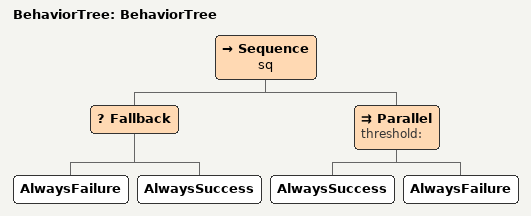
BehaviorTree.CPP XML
<root main_tree_to_execute="BehaviorTree">
    <BehaviorTree ID="BehaviorTree">
        <Sequence name="sq">
            <Fallback>
                <AlwaysFailure/>
                <AlwaysSuccess/>
            </Fallback>
            <Parallel threshold="">
                <AlwaysSuccess/>
                <AlwaysFailure/>
            </Parallel>
        </Sequence>
    </BehaviorTree>
</root>
